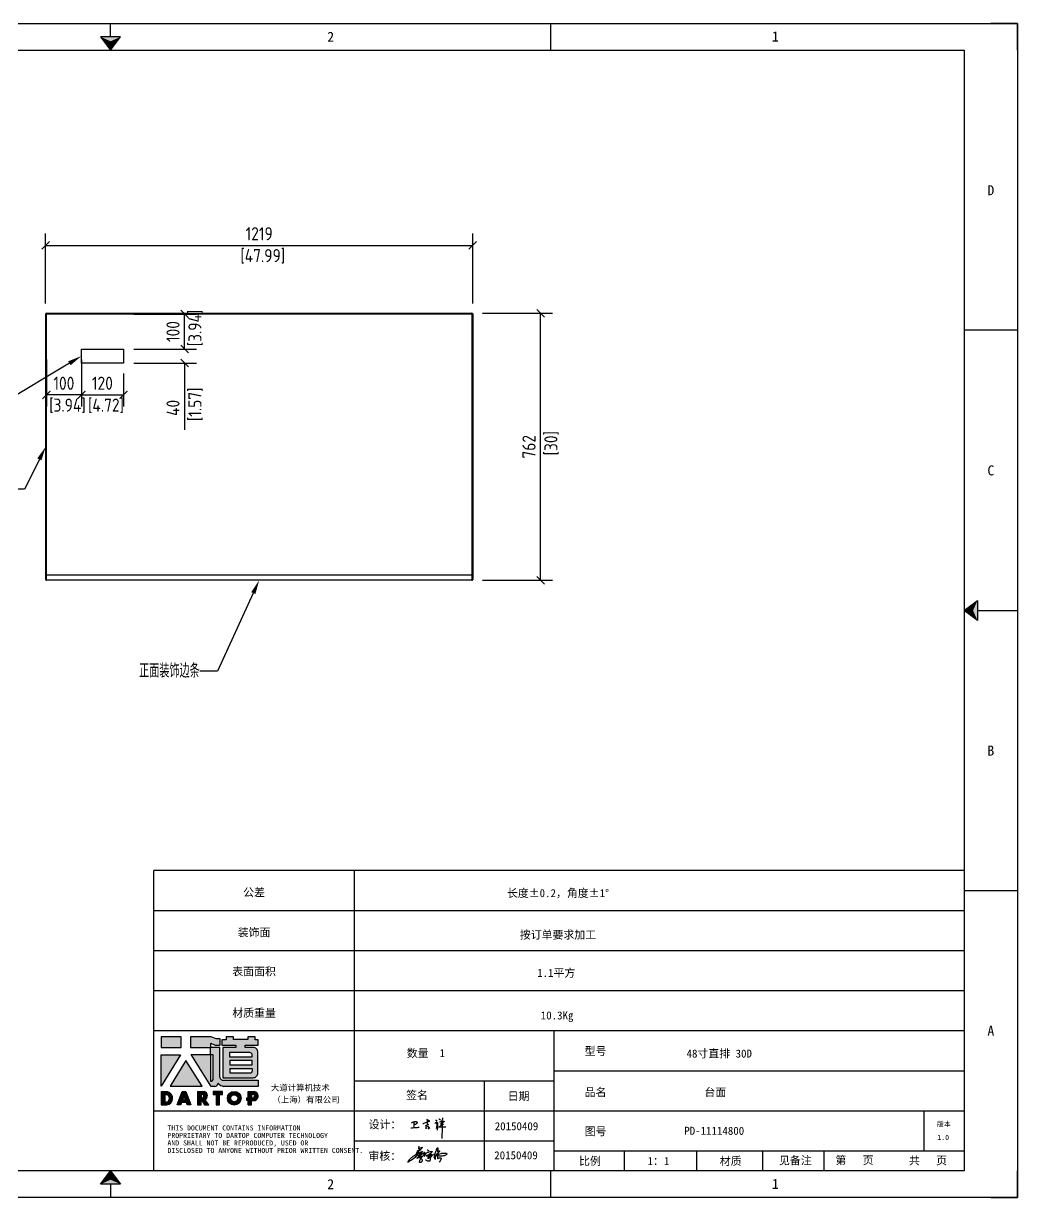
# Model space of a CAD drawing. Header units: millimetres. Extents: x -8883 to 24658, y -3888 to 19148.
# Drawn here: x 11180 to 14018, y 5433 to 8783 of the extents above; entities that cross this region are included whole.
import ezdxf
from ezdxf import colors
from ezdxf.entities.mleader import LeaderData, LeaderLine
from ezdxf.enums import TextEntityAlignment as Align
from ezdxf.math import Vec2, Vec3

# ---------------------------------------------------------------- set-up
doc = ezdxf.new("R2010")
doc.units = ezdxf.units.MM
doc.header["$MEASUREMENT"] = 0
doc.linetypes.add('DOT', pattern=[0.2, 0.1, -0.1])
for name, color, linetype in [('DIM', 254, 'Continuous'), ('print', 30, 'Continuous'), ('TITLEBLOCK', 7, 'Continuous'), ('WORKSURFACE', 7, 'Continuous')]:
    doc.layers.add(name, color=color, linetype=linetype)
doc.styles.add('Dartop', font='')
doc.styles.add('Dartop Text Style', font='gbenor.shx', dxfattribs={"bigfont": 'gbcbig.shx'})
doc.styles.add('hzHT', font='')
doc.styles.get('Dartop').set_extended_font_data('FangSong_GB2312')
doc.styles.get('hzHT').set_extended_font_data('SimHei')
doc.dimstyles.new('Dartop DIM Style', dxfattribs={"dimscale": 20, "dimtxt": 2.5, "dimasz": 1.5, "dimexe": 2.25, "dimexo": 2, "dimtad": 1, "dimdsep": 46, "dimtxsty": 'Dartop Text Style', "dimblk": 'ARCHTICK', "dimcen": 0.09, "dimadec": 1, "dimazin": 0, "dimtfac": 1, "dimtofl": 0, "dimtmove": 0, "dimatfit": 1, "dimfxl": 1, "dimtolj": 1, "dimtzin": 0, "dimarcsym": 0})

# ---------------------------------------------------------------- blocks, each defined once
blk = doc.blocks.new('*U228')
at = {"color": 254, "linetype": 'Continuous', "extrusion": (0, 0, -1)}
for points in [[(-17, 0.333), (-16.812, 0.25), (-17, 0.5)], [(-17, 0.333), (-17, 0.5), (-17.188, 0.25)], [(-17, 0.333), (-17.188, 0.25), (-16.812, 0.25)]]:
    blk.add_solid(points, dxfattribs=at)
blk = doc.blocks.new('*U227')
at = {"color": 254, "linetype": 'Continuous', "extrusion": (0, 0, -1)}
for points in [[(-33.167, 11), (-33, 11), (-33.25, 11.188)], [(-33.167, 11), (-33.25, 11.188), (-33.25, 10.812)], [(-33.167, 11), (-33.25, 10.812), (-33, 11)]]:
    blk.add_solid(points, dxfattribs=at)
blk = doc.blocks.new('*U229')
at = {"color": 254, "linetype": 'Continuous'}
for points in [[(17, 21.667), (17.188, 21.75), (16.812, 21.75)], [(17, 21.667), (16.812, 21.75), (17, 21.5)], [(17, 21.667), (17, 21.5), (17.188, 21.75)]]:
    blk.add_solid(points, dxfattribs=at)
blk = doc.blocks.new('dadao')
for p, q in [((48, 19.2), (44.9, 10.4)), ((44.9, 10.4), (51.2, 10.4)), ((51.2, 10.4), (48, 19.2))]:
    blk.add_line(p, q)
for points in [[(41.8, 121.6), (41.8, 143.7), (-0.4, 143.7), (-0.4, 121.6), (41.8, 121.6)], [(104.8, 122), (104.8, 130.3), (114.1, 126.3), (124.2, 126.3), (124.2, 139.6), (115.9, 139.6), (105.1, 143.9), (61.5, 143.9)], [(61.7, 144), (61.7, 121.3), (103.9, 121.3)], [(113.4, 38.7), (105.1, 38.7), (63, 106.5), (103.9, 106.5), (103.9, 120.9), (103.9, 121.3)], [(109.7, 53.6), (109.7, 106.2), (104.3, 106.2), (104.3, 50.4), (106.6, 50.4)], [(144.6, 94.4), (144.6, 84.8), (192, 84.8), (192, 94.1), (144.9, 94.1)], [(0, 28), (0, 0), (11.8, 0)], [(0.1, 28), (14, 28)], [(76.8, 28.2), (76.8, 0), (84.1, 0), (84.1, 11.1), (91.6, -0.1), (100.3, -0.1), (91.7, 11.1)], [(76.8, 28.2), (90.6, 28.2)], [(120.2, 45), (119.5, 45), (119.5, 44.6)], [(183.7, 0), (183.7, 9.6), (180.6, 9.6), (180.6, 14.9), (183.8, 14.9), (183.8, 28.1), (196.1, 28.1), (196.5, 28.1)], [(7.1, 21.8), (7.1, 6.1), (12, 6.1)], [(7.1, 21.8), (11.4, 21.8)], [(84, 22.7), (84, 15.3), (87.2, 15.3)], [(84, 22.7), (87.3, 22.7)], [(183.7, 0), (190.9, 0), (190.9, 9.6), (198.8, 9.6)], [(194.9, 22.3), (190.8, 22.3), (190.8, 15), (194.4, 15)]]:
    blk.add_lwpolyline(points)
blk.add_lwpolyline([(137.1, 144.2), (137.1, 137.9), (128.3, 137.9), (128.3, 126.5), (157.3, 126.5), (157.3, 121.5), (130.3, 121.5), (130.3, 57.5), (194.4, 57.5, 0.414214), (204.4, 67.5), (204.4, 111.3, 0.414214), (194.4, 121.3), (177.5, 121.3), (177.5, 126.3), (204.7, 126.3), (204.7, 137.7), (198.2, 137.7), (198.2, 143.9), (183.3, 143.9), (183.3, 138), (153, 138), (153, 144.2), (137.1, 144.2)], format="xyb", close=True)
for points in [[(-0.3, 106.2), (40.4, 106.2), (-0.3, 39.7), (-0.3, 106.2)], [(51.7, 94.1), (18.4, 39.3), (86.2, 39.3)], [(43.8, 28.2), (51.8, 28.2), (62.6, -0.1), (55, -0.1), (53.2, 5), (42.9, 5), (41.1, 0), (33.6, 0)], [(110, 28.1), (110, 21.9), (116, 21.9), (116, -0.1), (123.2, -0.1), (123.2, 22), (129.2, 22), (129.2, 28.1), (110, 28.1)]]:
    blk.add_lwpolyline(points, close=True)
for points in [[(104.8, 122), (123.4, 122), (123.4, 60, 0.414214), (131.4, 52), (204.8, 52), (204.8, 39.1), (131.7, 39.1)], [(144.3, 110.8), (144.3, 101.8), (192.3, 101.8), (192.3, 105.5, 0.414214), (187.3, 110.5), (144.3, 110.5)], [(144.6, 77), (144.6, 67.5), (187.6, 67.5, 0.414214), (192.6, 72.5), (192.6, 76.4), (144.6, 76.4)]]:
    blk.add_lwpolyline(points, format="xyb")
for radius in [14.5, 7.44]:
    blk.add_circle((154.2, 14.2), radius)
for centre, radius, start, end in [((99.2, 60.7), 12.6, 305.6399, 325.969), ((9.6, 14.2), 14.4, 278.6604, 72.3203), ((88.6, 19.4), 8.95, 290.6073, 77.2124), ((111.6, 46.7), 8.19, 282.9811, 347.6627), ((136, 61.7), 22.9, 226.7358, 259.3209), ((195.7, 18.6), 9.51, 288.8959, 85.2442), ((8.5, 13.9), 8.49, 294.2143, 69.7177), ((86.4, 19), 3.8, 282.527, 76.7196), ((193.7, 18.7), 3.8, 280.9891, 72.5513)]:
    blk.add_arc(centre, radius, start, end)
blk = doc.blocks.new('_ArchTick')
at = {"color": 0, "linetype": 'ByBlock', "const_width": 0.15}
blk.add_lwpolyline([(-0.5, -0.5), (0.5, 0.5)], dxfattribs=at)
blk = doc.blocks.new('*D236')
at = {"layer": 'Defpoints', "color": 0, "transparency": 16777216}
for p in [(12462.7, 8150.2), (11243.7, 7954.3), (12462.7, 7954.3)]:
    blk.add_point(p, dxfattribs=at)
at = {"layer": 'DIM', "color": 0, "lineweight": -2, "transparency": 16777216}
for p, q in [((11243.7, 7984.3), (11243.7, 8184)), ((12462.7, 7984.3), (12462.7, 8184)), ((11243.7, 8150.2), (12462.7, 8150.2))]:
    blk.add_line(p, q, dxfattribs=at)
at = {"layer": 'DIM', "color": 0, "lineweight": -2, "transparency": 16777216, "xscale": 22.5, "yscale": 22.5, "zscale": 22.5, "rotation": 180}
blk.add_blockref('_ArchTick', (11243.7, 8150.2), dxfattribs=at)
at = {"layer": 'DIM', "color": 0, "lineweight": -2, "transparency": 16777216, "xscale": 22.5, "yscale": 22.5, "zscale": 22.5}
blk.add_blockref('_ArchTick', (12462.7, 8150.2), dxfattribs=at)
at = {"layer": 'DIM', "color": 0, "transparency": 16777216, "insert": (11853.2, 8150.2), "char_height": 37.5, "attachment_point": 5, "style": 'Dartop Text Style'}
blk.add_mtext('\\A1;1219\\P [47.99]', dxfattribs=at)
blk = doc.blocks.new('*D237')
at = {"layer": 'Defpoints', "color": 0, "transparency": 16777216}
for p in [(12460.7, 7956.3), (12656.6, 7956.3), (12460.7, 7194.3)]:
    blk.add_point(p, dxfattribs=at)
at = {"layer": 'DIM', "color": 0, "lineweight": -2, "transparency": 16777216}
for p, q in [((12490.7, 7956.3), (12690.3, 7956.3)), ((12656.6, 7194.3), (12656.6, 7956.3)), ((12490.7, 7194.3), (12690.3, 7194.3))]:
    blk.add_line(p, q, dxfattribs=at)
at = {"layer": 'DIM', "color": 0, "lineweight": -2, "transparency": 16777216, "xscale": 22.5, "yscale": 22.5, "zscale": 22.5}
for p, rotation in [((12656.6, 7956.3), 90), ((12656.6, 7194.3), 270)]:
    blk.add_blockref('_ArchTick', p, dxfattribs=dict(at, rotation=rotation))
at = {"layer": 'DIM', "color": 0, "transparency": 16777216, "insert": (12656.6, 7575.3), "char_height": 37.5, "attachment_point": 5, "rotation": 90, "style": 'Dartop Text Style'}
blk.add_mtext('\\A1;762\\P [30]', dxfattribs=at)
blk = doc.blocks.new('h')
for p, q in [((20773.3, -2331.8), (20775.3, -2338.7)), ((20789.1, -2340.9), (20773.5, -2331.9)), ((20775.3, -2338.7), (20775.6, -2351.2)), ((20845.7, -2343.5), (20848.4, -2353)), ((20768.1, -2360.9), (20773, -2359.1)), ((20769.5, -2366.9), (20769.8, -2370.6)), ((20769.8, -2370.6), (20770.9, -2378)), ((20770.9, -2378), (20771.5, -2370.6)), ((20772.4, -2369.3), (20774.9, -2367.8)), ((20773, -2359.1), (20784.1, -2355.2)), ((20775.6, -2351.2), (20775.5, -2357.3)), ((20782.2, -2369.2), (20780, -2377.1)), ((20780, -2377.1), (20788.3, -2371.3)), ((20780.1, -2366.4), (20780.8, -2366.4)), ((20781.9, -2367.4), (20782.2, -2369.2)), ((20848.9, -2370.3), (20847.9, -2424)), ((20848.4, -2353), (20848.9, -2370.3))]:
    blk.add_line(p, q)
for points in [[(20699.1, -2348.2, -0.029745), (20704.6, -2345.4, -0.046842), (20708.4, -2344.2, -0.00919), (20714.3, -2343, -0.018517), (20717.2, -2342.5, -0.037841), (20720.3, -2342.4, -0.039541), (20723.2, -2342.8, -0.149785), (20726, -2344.3, -0.204935), (20726.9, -2346.6, -0.074872), (20726.5, -2348.3, -0.061615), (20725.6, -2350.3, -0.034204), (20723.8, -2352.6, -0.045776), (20722.3, -2354.1, -0.054985), (20720.4, -2355.3, -0.036348), (20717.3, -2356.5, -0.067752), (20715.7, -2356.8, -0.043553), (20713.2, -2356.7)], [(20755, -2351.9, -0.024077), (20759.9, -2350.1, -0.013147), (20768.7, -2346.5, -0.00522), (20775.4, -2344.1, -0.018517), (20777.3, -2343.4, -0.008274), (20786.3, -2341, -0.039541), (20788.3, -2340.8, -0.079216), (20789.4, -2341, -0.204935)], [(20816.8, -2335, -0.053561), (20819.6, -2336.1, -0.075272), (20821.3, -2337.3, -0.005295), (20822.5, -2338.5, -0.009337), (20823.1, -2339.1, -0.026146), (20823.7, -2339.8, -0.016644), (20824.5, -2340.9)], [(20832.1, -2329.2, -0.053561), (20834.9, -2330.3, -0.075272), (20836.7, -2331.5, -0.005295), (20837.8, -2332.6, -0.009337), (20838.5, -2333.3, -0.026146), (20839, -2334, -0.016644), (20839.8, -2335.1)], [(20836, -2343.7, -0.02797), (20842.1, -2342.6, -0.048868), (20845.6, -2342.2, -0.00919), (20851.1, -2341.4, -0.018517), (20853.9, -2341.1, -0.037841), (20856.7, -2341.2, -0.039541), (20859.4, -2341.6, -0.018282), (20840.6, -2354.7, -0.000937)], [(20847.6, -2340.2, 0.021784), (20849.6, -2335.9, 0.028296), (20850.8, -2332.4, 0.008136), (20851.9, -2328.2, 0.028913), (20852.2, -2327, 0.08193), (20852.1, -2325.9, 0.075058), (20851.7, -2324.7, 0.275043)], [(20696.6, -2372.4, 0.002073), (20710.6, -2371.9, 0.016137), (20719.6, -2371.3, 0.008314), (20736.9, -2369.3)], [(20813.5, -2350.1, 0.007348), (20815.9, -2348.7, 0.008421), (20818, -2347.3, 0.009459), (20819.7, -2346.2, -0.016325), (20820.7, -2345.5, -0.173771), (20821.8, -2345.3, -0.085159), (20823.9, -2346, -0.125883), (20826, -2347.9, -0.160659), (20826.6, -2350.1, -0.010447), (20826.5, -2352.3, -0.008247), (20826.2, -2355.1, -0.002698), (20825.3, -2374, 0.001562), (20823.9, -2383.7, 0.016137)]]:
    blk.add_lwpolyline(points, format="xyb")
for points in [[(20711.3, -2343.5), (20711.3, -2343.5), (20711.5, -2355.8), (20710.7, -2368), (20710.6, -2371.9)], [(20821.5, -2350.6), (20822.4, -2359.2), (20822.2, -2364.9), (20821.7, -2369), (20821.3, -2376.3), (20823.6, -2368.5), (20827.2, -2366.3), (20829.5, -2366.3)], [(20840.6, -2354.7), (20850, -2354.7), (20855, -2354.3), (20845.9, -2361.1), (20840.5, -2364), (20833, -2367.5), (20863.2, -2367.4), (20865.9, -2367.3)]]:
    blk.add_lwpolyline(points)
for centre, radius, start, end in [((20773.7, -2371.2), 2.3, 121.9907, 163.6016), ((20787.5, -2406), 40.3, 100.6183, 108.2482), ((20780.8, -2367.6), 1.15, 9.4675, 90)]:
    blk.add_arc(centre, radius, start, end)
blk = doc.blocks.new('CAIYUQIANG')
for p, q in [((27649.9, -25061), (27651.9, -25059.4)), ((27651.9, -25059.4), (27654.7, -25057.2)), ((27654.7, -25057.2), (27656.5, -25055.9)), ((27656.5, -25055.9), (27658.3, -25054.6)), ((27659.8, -25060.4), (27656.6, -25063.3)), ((27658.3, -25054.6), (27659.6, -25053.7)), ((27659.6, -25053.7), (27662.2, -25052.1)), ((27660.6, -25059.8), (27659.8, -25060.4)), ((27663.6, -25056.9), (27660.6, -25059.8)), ((27662.2, -25052.1), (27664.9, -25050.5)), ((27662.9, -25048.8), (27669.7, -25045.8)), ((27663.2, -25048.6), (27662.9, -25048.8)), ((27663.6, -25048.1), (27663.2, -25048.6)), ((27665.3, -25046.6), (27663.6, -25048.1)), ((27666.3, -25053.5), (27663.6, -25056.9)), ((27664.9, -25050.5), (27668.5, -25048.7)), ((27667.5, -25060.4), (27664.9, -25062)), ((27667.4, -25044.9), (27665.3, -25046.6)), ((27675.7, -25037.4), (27665.9, -25043)), ((27665.9, -25043), (27677.3, -25038.1)), ((27668.2, -25051.4), (27666.3, -25053.5)), ((27670.6, -25042.2), (27667.4, -25044.9)), ((27670.3, -25058.4), (27667.5, -25060.4)), ((27667.7, -25061.6), (27670.5, -25060.2)), ((27670.9, -25048.6), (27668.2, -25051.4)), ((27668.5, -25048.7), (27673.6, -25046.3)), ((27668.6, -25056), (27674.9, -25053.6)), ((27672.1, -25054.2), (27668.6, -25056)), ((27670.4, -25028.6), (27669.5, -25034.5)), ((27669.5, -25034.5), (27670.5, -25036.5)), ((27669.7, -25045.8), (27671.3, -25045.2)), ((27672, -25057.1), (27670.3, -25058.4)), ((27670.5, -25036.5), (27674.7, -25033.4)), ((27670.5, -25060.2), (27673.3, -25059)), ((27677.3, -25038.1), (27670.6, -25042.2)), ((27671.5, -25047.3), (27670.9, -25048.6)), ((27671.2, -25051), (27679.4, -25049.8)), ((27674.1, -25050.1), (27671.2, -25051)), ((27671.3, -25045.2), (27672.1, -25045.7)), ((27672.1, -25046.2), (27671.5, -25047.3)), ((27672.5, -25060.1), (27671.9, -25060.4)), ((27671.9, -25060.4), (27674.3, -25061.5)), ((27673.8, -25055.8), (27672, -25057.1)), ((27672.1, -25045.7), (27672.1, -25046.2)), ((27675.9, -25052.3), (27672.1, -25054.2)), ((27673.8, -25059.6), (27672.5, -25060.1)), ((27673.3, -25059), (27675.5, -25058)), ((27673.6, -25046.3), (27677.4, -25044.5)), ((27676.2, -25054), (27673.8, -25055.8)), ((27675.2, -25059.1), (27673.8, -25059.6)), ((27676.5, -25048.8), (27674.1, -25050.1)), ((27674.7, -25033.4), (27678, -25031.9)), ((27674.9, -25053.6), (27676.8, -25053.2)), ((27677.8, -25058), (27675.2, -25059.1)), ((27675.5, -25058), (27677.9, -25056.9)), ((27679.9, -25033), (27675.7, -25037.4)), ((27678.6, -25051.7), (27675.9, -25052.3)), ((27677.2, -25053.4), (27676.2, -25054)), ((27679.1, -25047.4), (27676.5, -25048.8)), ((27676.8, -25053.2), (27677.2, -25053.4)), ((27677.4, -25044.5), (27680, -25043.8)), ((27677.5, -25061.9), (27679.6, -25059.6)), ((27679, -25057.7), (27677.8, -25058)), ((27677.9, -25056.9), (27680, -25056.9)), ((27678, -25031.9), (27679.7, -25031.6)), ((27683.3, -25050.5), (27678.6, -25051.7)), ((27680, -25057.5), (27679, -25057.7)), ((27680.6, -25045.9), (27679.1, -25047.4)), ((27679.4, -25049.8), (27681.5, -25049.6)), ((27679.6, -25059.6), (27680.6, -25058.4)), ((27679.7, -25031.6), (27680.1, -25032.2)), ((27680.1, -25032.2), (27679.9, -25033)), ((27680, -25043.8), (27681.2, -25043.8)), ((27680, -25056.9), (27680.5, -25057.1)), ((27680.5, -25057.1), (27680, -25057.5)), ((27681.2, -25044.7), (27680.6, -25045.9)), ((27680.6, -25058.4), (27681.3, -25057.6)), ((27681.2, -25043.8), (27681.2, -25044.7)), ((27681.3, -25057.6), (27682.9, -25055.7)), ((27681.5, -25049.6), (27682.7, -25049.7)), ((27682.7, -25049.7), (27683.3, -25050.5)), ((27682.9, -25055.7), (27683.9, -25054.7)), ((27683.9, -25054.7), (27684.6, -25054)), ((27684.6, -25054), (27685.6, -25053.1)), ((27685.6, -25053.1), (27686, -25048.7)), ((27686, -25048.7), (27686.1, -25046.8)), ((27686.1, -25046.8), (27686.2, -25045.4)), ((27686.2, -25045.4), (27686.3, -25045)), ((27686.3, -25045), (27686.6, -25045)), ((27686.6, -25045), (27686.7, -25045.1)), ((27686.7, -25045.1), (27686.9, -25049.2)), ((27686.9, -25049.2), (27686.9, -25051.7)), ((27686.9, -25051.7), (27686.9, -25054.8)), ((27686.9, -25054.8), (27686.9, -25055.8)), ((27686.9, -25055.8), (27687, -25056.5)), ((27687, -25056.5), (27687.2, -25056.9)), ((27687.2, -25056.9), (27687.5, -25056.9)), ((27687.5, -25056.9), (27687.8, -25056.5)), ((27687.8, -25056.5), (27688, -25055.9)), ((27688, -25055.9), (27688.6, -25054.6)), ((27688.6, -25054.6), (27689.1, -25053.3)), ((27689.1, -25053.3), (27689.5, -25052.1)), ((27689.5, -25052.1), (27690.2, -25050.1)), ((27690.2, -25050.1), (27690.5, -25049.4)), ((27690.5, -25049.4), (27691.2, -25048.7)), ((27691.2, -25048.7), (27693.8, -25046.9)), ((27692.5, -25055.7), (27691.9, -25055.8)), ((27691.9, -25055.8), (27691.9, -25056.2)), ((27691.9, -25056.2), (27693.4, -25056.2)), ((27693.9, -25055.2), (27692.5, -25055.7)), ((27693.4, -25056.2), (27695.2, -25055.9)), ((27693.8, -25046.9), (27694.7, -25046.4)), ((27697.3, -25053.7), (27693.9, -25055.2)), ((27694.7, -25046.4), (27695.8, -25045.9)), ((27695.2, -25055.9), (27696.4, -25055.5)), ((27695.8, -25045.9), (27698.2, -25045)), ((27696.4, -25055.5), (27698.6, -25054.5)), ((27698, -25059.9), (27696.5, -25061.2)), ((27700.1, -25052.2), (27697.3, -25053.7)), ((27700.7, -25057.4), (27698, -25059.9)), ((27698.2, -25045), (27699.9, -25044.7)), ((27698.6, -25054.5), (27700.1, -25053.8)), ((27699.9, -25044.7), (27702.8, -25044)), ((27703.1, -25050.1), (27700.1, -25052.2)), ((27700.1, -25053.8), (27701.4, -25053.2)), ((27703.2, -25055.4), (27700.7, -25057.4)), ((27701.4, -25053.2), (27703, -25052.5)), ((27701.9, -25060.7), (27705, -25058.6)), ((27702.8, -25044), (27704.8, -25043.7)), ((27703, -25052.5), (27704.6, -25051.8)), ((27703.4, -25059.2), (27703, -25063.9)), ((27705.3, -25048.2), (27703.1, -25050.1)), ((27705.1, -25053.8), (27703.2, -25055.4)), ((27703.5, -25058.1), (27703.4, -25059.2)), ((27703.9, -25057), (27703.5, -25058.1)), ((27704.3, -25056.3), (27703.9, -25057)), ((27704.9, -25055.3), (27704.3, -25056.3)), ((27704.6, -25051.8), (27705.9, -25051.1)), ((27704.8, -25043.7), (27707, -25043.4)), ((27705.1, -25055), (27704.9, -25055.3)), ((27705, -25058.6), (27706.4, -25057.7)), ((27706, -25052.8), (27705.1, -25053.8)), ((27706.3, -25055), (27705.1, -25055)), ((27708, -25045.9), (27705.3, -25048.2)), ((27705.9, -25051.1), (27706.4, -25051.1)), ((27706.6, -25051.6), (27706, -25052.8)), ((27706.8, -25055.3), (27706.3, -25055)), ((27706.4, -25051.1), (27706.6, -25051.6)), ((27706.4, -25057.7), (27707.4, -25057)), ((27707.5, -25055.8), (27706.8, -25055.3)), ((27707, -25043.4), (27708, -25043.4)), ((27707.4, -25057), (27707.8, -25056.8)), ((27707.8, -25056.8), (27707.5, -25055.8)), ((27708, -25043.4), (27709, -25043.5)), ((27710.1, -25044), (27708, -25045.9)), ((27709, -25043.5), (27709.7, -25043.8)), ((27709.7, -25043.8), (27710.1, -25044)), ((27710, -25054.2), (27711.2, -25052.7)), ((27711.2, -25052.7), (27712.6, -25051.4)), ((27712.6, -25051.4), (27713.4, -25050.9)), ((27713.4, -25050.9), (27714.2, -25050.8)), ((27713.7, -25060.6), (27714.5, -25059.1)), ((27714, -25059.3), (27713.7, -25060.1)), ((27713.7, -25060.1), (27713.7, -25060.6)), ((27714.3, -25058.6), (27714, -25059.3)), ((27714.2, -25050.8), (27715, -25050.8)), ((27715, -25056.9), (27714.3, -25058.6)), ((27714.5, -25059.1), (27715.1, -25058.3)), ((27715, -25050.8), (27715.4, -25050.8)), ((27715.5, -25055.4), (27715, -25056.9)), ((27715.1, -25058.3), (27715.6, -25057.9)), ((27715.4, -25050.8), (27715.6, -25051)), ((27715.9, -25053.9), (27715.5, -25055.4)), ((27715.6, -25051), (27715.8, -25051.2)), ((27715.6, -25057.9), (27716.2, -25057.8)), ((27715.8, -25051.2), (27715.9, -25051.2)), ((27715.9, -25051.2), (27716, -25051.4)), ((27716, -25053.3), (27715.9, -25053.9)), ((27716, -25051.4), (27716, -25051.4)), ((27716, -25051.4), (27716, -25051.5)), ((27716, -25051.5), (27716.1, -25051.6)), ((27716.1, -25052.4), (27716, -25053.3)), ((27716.1, -25051.6), (27716.1, -25051.8)), ((27716.1, -25051.8), (27716.1, -25052.4)), ((27716.2, -25057.8), (27716.9, -25057.9)), ((27716.8, -25062.6), (27717, -25060.1)), ((27716.9, -25057.9), (27717.2, -25058.1)), ((27717, -25060.1), (27717.1, -25058.6)), ((27717.1, -25058.6), (27717.2, -25057.5)), ((27717.2, -25057.5), (27717.7, -25052.4)), ((27717.2, -25058.1), (27717.6, -25058.7)), ((27717.6, -25058.7), (27717.6, -25060.8)), ((27717.7, -25050), (27718.5, -25046)), ((27717.7, -25052.4), (27717.7, -25050)), ((27718.5, -25046), (27720.2, -25040.9)), ((27719, -25056.7), (27720.6, -25055.2)), ((27719, -25056.7), (27720.6, -25055.4)), ((27720.6, -25055.4), (27719, -25056.7)), ((27719.4, -25056.1), (27719, -25056.7)), ((27720.3, -25054.8), (27719.4, -25056.1)), ((27720.2, -25040.9), (27720.7, -25039.5)), ((27721, -25053.7), (27720.3, -25054.8)), ((27720.6, -25055.2), (27721.9, -25054.1)), ((27720.7, -25039.5), (27721.2, -25038)), ((27722.6, -25051.2), (27721, -25053.7)), ((27721.2, -25038), (27721.6, -25036.6)), ((27721.6, -25036.6), (27722.4, -25034.9)), ((27721.8, -25052.4), (27722.1, -25051.2)), ((27721.9, -25054.1), (27721.8, -25052.4)), ((27721.9, -25054.1), (27723.5, -25052.8)), ((27722.2, -25054.5), (27721.9, -25054.1)), ((27722.1, -25051.2), (27722.6, -25049.3)), ((27723.2, -25055.7), (27722.2, -25054.5)), ((27722.4, -25034.9), (27723.3, -25033.3)), ((27722.6, -25049.3), (27723.4, -25048.2)), ((27723.9, -25049.1), (27722.6, -25051.2)), ((27725.1, -25056.1), (27723.2, -25055.7)), ((27723.3, -25033.3), (27723.8, -25032.7)), ((27723.4, -25048.2), (27724, -25048.2)), ((27723.5, -25052.8), (27725.7, -25051.8)), ((27723.8, -25032.7), (27724.4, -25032.7)), ((27724.9, -25047.9), (27723.9, -25049.1)), ((27724.2, -25041.9), (27724, -25042.9)), ((27724, -25042.9), (27724, -25043.8)), ((27724, -25043.8), (27724.5, -25044.5)), ((27724, -25048.2), (27725, -25049.3)), ((27724.3, -25057.3), (27724.1, -25059.8)), ((27724.1, -25059.8), (27724.2, -25062.5)), ((27724.7, -25038.7), (27724.2, -25041.9)), ((27724.8, -25054.3), (27724.3, -25057.3)), ((27724.3, -25057.3), (27724.3, -25057.3)), ((27724.4, -25032.7), (27724.8, -25033.4)), ((27724.5, -25044.5), (27724.9, -25044.1)), ((27726, -25051.7), (27724.6, -25052.3)), ((27724.6, -25052.3), (27724.8, -25054.3)), ((27724.9, -25037.3), (27724.7, -25038.7)), ((27724.8, -25033.4), (27725.1, -25034.5)), ((27725.1, -25035.4), (27724.9, -25037.3)), ((27724.9, -25044.1), (27726.2, -25043.2)), ((27726.1, -25047), (27724.9, -25047.9)), ((27725, -25049.3), (27726, -25051.7)), ((27725.1, -25034.5), (27725.1, -25035.4)), ((27728.6, -25056.9), (27725.1, -25056.1)), ((27725.7, -25051.8), (27728.1, -25050.8)), ((27727.7, -25045.8), (27726.1, -25047)), ((27726.2, -25043.2), (27727.3, -25042.5)), ((27727.3, -25042.5), (27728.7, -25041.6)), ((27728.8, -25044.9), (27727.7, -25045.8)), ((27728.1, -25050.8), (27730.4, -25049.9)), ((27731.5, -25056.9), (27728.6, -25056.9)), ((27728.7, -25041.6), (27729.4, -25041.6)), ((27729.8, -25043.2), (27728.8, -25044.9)), ((27729.4, -25041.6), (27729.8, -25042.2)), ((27729.8, -25042.2), (27729.8, -25043.2)), ((27730.4, -25049.9), (27734.3, -25049)), ((27734.6, -25056.9), (27731.5, -25056.9)), ((27734.3, -25049), (27736.4, -25048.5)), ((27736.4, -25056.9), (27734.6, -25056.9)), ((27736.4, -25048.5), (27738, -25048.5)), ((27737.5, -25056.9), (27736.4, -25056.9)), ((27739.9, -25056.2), (27737.5, -25056.9)), ((27738, -25048.5), (27741.4, -25048.2)), ((27742.8, -25055.5), (27739.9, -25056.2)), ((27741.4, -25048.2), (27743.3, -25048.1)), ((27745.3, -25054.8), (27742.8, -25055.5)), ((27743.3, -25048.1), (27745.9, -25048.1)), ((27747, -25053.9), (27745.3, -25054.8)), ((27745.9, -25048.1), (27747.9, -25048.3)), ((27749, -25052.8), (27747, -25053.9)), ((27747.9, -25048.3), (27749.6, -25048.7)), ((27749.8, -25051.7), (27749, -25052.8)), ((27749.6, -25048.7), (27750.5, -25049.8)), ((27750.6, -25050.8), (27749.8, -25051.7)), ((27750.5, -25049.8), (27750.6, -25050.8)), ((27639.2, -25074.1), (27639.8, -25072.4)), ((27640.1, -25074.1), (27639.2, -25074.1)), ((27639.8, -25072.4), (27641, -25070.5)), ((27641.8, -25073.4), (27640.1, -25074.1)), ((27641, -25070.5), (27642.4, -25068.7)), ((27643.4, -25072.1), (27641.8, -25073.4)), ((27642.4, -25068.7), (27644.1, -25066.6)), ((27645.7, -25070.6), (27643.4, -25072.1)), ((27644.1, -25066.6), (27646.1, -25064.4)), ((27649.4, -25068), (27645.7, -25070.6)), ((27646.1, -25064.4), (27648.2, -25062.5)), ((27648.2, -25062.5), (27649.9, -25061)), ((27653.3, -25065.6), (27649.4, -25068)), ((27656.6, -25063.3), (27653.3, -25065.6)), ((27664.9, -25062.9), (27667.7, -25061.6)), ((27664.9, -25062), (27664.9, -25062.9)), ((27672.7, -25072.4), (27673.6, -25068.9)), ((27672.7, -25073.7), (27672.7, -25072.4)), ((27672.9, -25074.4), (27672.7, -25073.7)), ((27673.5, -25075.1), (27672.9, -25074.4)), ((27674.1, -25075.4), (27673.5, -25075.1)), ((27673.6, -25068.9), (27674.3, -25066.8)), ((27675, -25075.4), (27674.1, -25075.4)), ((27674.3, -25061.5), (27677.2, -25063.7)), ((27674.3, -25066.8), (27675.3, -25065)), ((27676.4, -25074.9), (27675, -25075.4)), ((27675.3, -25065), (27676.4, -25063.4)), ((27676.4, -25063.4), (27677.5, -25061.9)), ((27677.2, -25074.4), (27676.4, -25074.9)), ((27677.2, -25063.7), (27678.8, -25065.4)), ((27678.3, -25073.5), (27677.2, -25074.4)), ((27679.1, -25072.5), (27678.3, -25073.5)), ((27678.8, -25065.4), (27679.4, -25066.6)), ((27679.8, -25071), (27679.1, -25072.5)), ((27679.4, -25066.6), (27679.9, -25067.9)), ((27680, -25070), (27679.8, -25071)), ((27679.9, -25067.9), (27680, -25069)), ((27680, -25069), (27680, -25070)), ((27691, -25067.9), (27690.7, -25067.5)), ((27691.8, -25068.5), (27691, -25067.9)), ((27692.9, -25069.4), (27691.8, -25068.5)), ((27694, -25070.3), (27692.9, -25069.4)), ((27695.5, -25070.9), (27694, -25070.3)), ((27695.5, -25062.1), (27695, -25062.5)), ((27695, -25062.5), (27695, -25062.8)), ((27695, -25062.8), (27695.4, -25063)), ((27695.4, -25063), (27696.6, -25063)), ((27696.5, -25061.2), (27695.5, -25062.1)), ((27697.1, -25071.4), (27695.5, -25070.9)), ((27696.6, -25063), (27698.7, -25062.4)), ((27699, -25071.4), (27697.1, -25071.4)), ((27698.7, -25062.4), (27701.9, -25060.7)), ((27700.5, -25071.4), (27699, -25071.4)), ((27701.7, -25070.7), (27700.5, -25071.4)), ((27702.4, -25068.8), (27701.7, -25070.7)), ((27702.9, -25065), (27702.4, -25068.8)), ((27703, -25063.9), (27702.9, -25065)), ((27716.6, -25063.7), (27716.8, -25062.6)), ((27716.6, -25064.9), (27716.6, -25063.7)), ((27717, -25065.4), (27716.6, -25064.9)), ((27718.3, -25066.4), (27717, -25065.4)), ((27717.6, -25060.8), (27717.6, -25062.5)), ((27717.6, -25062.5), (27717.7, -25064.3)), ((27717.7, -25064.3), (27717.7, -25065.5)), ((27717.7, -25065.5), (27718.3, -25066.4)), ((27724.2, -25062.5), (27724.5, -25063.9)), ((27724.5, -25063.9), (27726.1, -25063.8)), ((27726.1, -25063.8), (27727.2, -25062.4)), ((27727.2, -25062.4), (27728.7, -25061.7)), ((27728.7, -25061.7), (27730.6, -25061.7)), ((27729.9, -25073.7), (27728.8, -25073.7)), ((27730.7, -25072), (27729.9, -25073.7)), ((27730.6, -25061.7), (27732.5, -25061.7)), ((27732.4, -25068.5), (27730.7, -25072)), ((27733.1, -25067), (27732.4, -25068.5)), ((27732.5, -25061.7), (27734, -25062.9)), ((27734, -25064.2), (27733.1, -25067)), ((27734, -25062.9), (27734, -25064.2))]:
    blk.add_line(p, q)
blk.add_lwpolyline([(27694.2, -25038.4, -0.053561), (27695.8, -25039, -0.075272), (27696.8, -25039.7, -0.005295), (27697.5, -25040.4, -0.009337), (27697.9, -25040.8, -0.026146), (27698.2, -25041.2, -0.016644), (27698.7, -25041.9)], format="xyb")
blk = doc.blocks.new('*D238')
at = {"layer": 'Defpoints', "color": 0, "transparency": 16777216}
for p in [(11245.7, 7854.3), (11345.7, 7854.3), (11245.7, 7723.6)]:
    blk.add_point(p, dxfattribs=at)
at = {"layer": 'DIM', "color": 0, "lineweight": -2, "transparency": 16777216}
for p, q in [((11245.7, 7824.3), (11245.7, 7689.9)), ((11345.7, 7824.3), (11345.7, 7689.9)), ((11345.7, 7723.6), (11245.7, 7723.6))]:
    blk.add_line(p, q, dxfattribs=at)
at = {"layer": 'DIM', "color": 0, "lineweight": -2, "transparency": 16777216, "xscale": 22.5, "yscale": 22.5, "zscale": 22.5, "rotation": 180}
blk.add_blockref('_ArchTick', (11245.7, 7723.6), dxfattribs=at)
at = {"layer": 'DIM', "color": 0, "lineweight": -2, "transparency": 16777216, "xscale": 22.5, "yscale": 22.5, "zscale": 22.5}
blk.add_blockref('_ArchTick', (11345.7, 7723.6), dxfattribs=at)
at = {"layer": 'DIM', "color": 0, "transparency": 16777216, "insert": (11295.7, 7723.6), "char_height": 37.5, "attachment_point": 5, "style": 'Dartop Text Style'}
blk.add_mtext('\\A1;100\\P [3.94]', dxfattribs=at)
blk = doc.blocks.new('*D239')
at = {"layer": 'Defpoints', "color": 0, "transparency": 16777216}
for p in [(11345.7, 7814.3), (11465.7, 7814.3), (11465.7, 7723.6)]:
    blk.add_point(p, dxfattribs=at)
at = {"layer": 'DIM', "color": 0, "lineweight": -2, "transparency": 16777216}
for p, q in [((11345.7, 7784.3), (11345.7, 7689.9)), ((11465.7, 7784.3), (11465.7, 7689.9)), ((11345.7, 7723.6), (11465.7, 7723.6))]:
    blk.add_line(p, q, dxfattribs=at)
at = {"layer": 'DIM', "color": 0, "lineweight": -2, "transparency": 16777216, "xscale": 22.5, "yscale": 22.5, "zscale": 22.5, "rotation": 180}
blk.add_blockref('_ArchTick', (11345.7, 7723.6), dxfattribs=at)
at = {"layer": 'DIM', "color": 0, "lineweight": -2, "transparency": 16777216, "xscale": 22.5, "yscale": 22.5, "zscale": 22.5}
blk.add_blockref('_ArchTick', (11465.7, 7723.6), dxfattribs=at)
at = {"layer": 'DIM', "color": 0, "transparency": 16777216, "insert": (11405.7, 7723.6), "char_height": 37.5, "attachment_point": 5, "style": 'Dartop Text Style'}
blk.add_mtext('\\A1;120\\P [4.72]', dxfattribs=at)
blk = doc.blocks.new('*D240')
at = {"layer": 'Defpoints', "color": 0, "transparency": 16777216}
for p in [(11465.7, 7954.3), (11640.4, 7954.3), (11465.7, 7854.3)]:
    blk.add_point(p, dxfattribs=at)
at = {"layer": 'DIM', "color": 0, "lineweight": -2, "transparency": 16777216}
for p, q in [((11495.7, 7954.3), (11674.1, 7954.3)), ((11640.4, 7854.3), (11640.4, 7954.3)), ((11495.7, 7854.3), (11674.1, 7854.3))]:
    blk.add_line(p, q, dxfattribs=at)
at = {"layer": 'DIM', "color": 0, "lineweight": -2, "transparency": 16777216, "xscale": 22.5, "yscale": 22.5, "zscale": 22.5}
for p, rotation in [((11640.4, 7954.3), 90), ((11640.4, 7854.3), 270)]:
    blk.add_blockref('_ArchTick', p, dxfattribs=dict(at, rotation=rotation))
at = {"layer": 'DIM', "color": 0, "transparency": 16777216, "insert": (11640.4, 7904.3), "char_height": 37.5, "attachment_point": 5, "rotation": 90, "style": 'Dartop Text Style'}
blk.add_mtext('\\A1;100\\P [3.94]', dxfattribs=at)
blk = doc.blocks.new('*D241')
at = {"layer": 'Defpoints', "color": 0, "transparency": 16777216}
for p in [(11465.7, 7854.3), (11465.7, 7814.3), (11640.4, 7814.3)]:
    blk.add_point(p, dxfattribs=at)
at = {"layer": 'DIM', "color": 0, "lineweight": -2, "transparency": 16777216}
for p, q in [((11640.4, 7854.3), (11640.4, 7876.8)), ((11495.7, 7854.3), (11674.1, 7854.3)), ((11495.7, 7814.3), (11674.1, 7814.3)), ((11640.4, 7814.3), (11640.4, 7623.9))]:
    blk.add_line(p, q, dxfattribs=at)
at = {"layer": 'DIM', "color": 0, "lineweight": -2, "transparency": 16777216, "xscale": 22.5, "yscale": 22.5, "zscale": 22.5}
for p, rotation in [((11640.4, 7854.3), 270), ((11640.4, 7814.3), 90)]:
    blk.add_blockref('_ArchTick', p, dxfattribs=dict(at, rotation=rotation))
at = {"layer": 'DIM', "color": 0, "transparency": 16777216, "insert": (11640.4, 7686.4), "char_height": 37.5, "attachment_point": 5, "rotation": 90, "style": 'Dartop Text Style'}
blk.add_mtext('\\A1;40\\P [1.57]', dxfattribs=at)

msp = doc.modelspace()

# ---------------------------------------------------------------- hatches: boundary and pattern name
at = {"layer": 'TITLEBLOCK'}
for points in [[(11630.24, 5891.229), (11573.285, 5891.229), (11573.285, 5861.472), (11630.24, 5861.472)], [(11628.406, 5840.652), (11573.438, 5840.652), (11573.438, 5750.903)], [(11643.644, 5824.365), (11598.709, 5750.305), (11690.207, 5750.305)], [(11748.305, 5735.152), (11722.302, 5735.152), (11722.302, 5726.902), (11730.415, 5726.902), (11730.415, 5697.174), (11740.129, 5697.174), (11740.129, 5726.922), (11748.305, 5726.922)]]:
    msp.add_hatch(color=0, dxfattribs=at).paths.add_polyline_path(points)
h = msp.add_hatch(color=0, dxfattribs=at)
h.paths.add_polyline_path([(11715.354, 5873.144), (11727.924, 5867.714), (11741.514, 5867.714), (11741.514, 5885.7), (11730.302, 5885.7), (11715.694, 5891.47), (11657.152, 5891.47), (11657.152, 5861.05), (11714.112, 5861.05), (11714.112, 5860.435), (11714.112, 5840.992), (11658.877, 5840.992), (11715.69, 5749.562), (11726.94, 5749.562, 0.27937482), (11735.153, 5757.548), (11735.153, 5757.969), (11736.145, 5757.969, 0.14314537), (11751.633, 5750.087), (11850.355, 5750.087), (11850.355, 5767.427), (11751.212, 5767.427, -0.41421356), (11740.414, 5778.226), (11740.414, 5862.011), (11715.354, 5862.011)])
h.paths.add_polyline_path([(11714.686, 5840.604), (11721.924, 5840.603), (11721.924, 5769.64, -0.08893574), (11717.73, 5765.326), (11714.661, 5765.326)], flags=16)
h = msp.add_hatch(color=0, dxfattribs=at)
h.paths.add_polyline_path([(11850.185, 5883.182), (11841.401, 5883.182), (11841.401, 5891.538), (11821.324, 5891.538), (11821.324, 5883.6), (11780.335, 5883.6), (11780.335, 5891.956), (11758.867, 5891.956), (11758.867, 5883.445), (11747.005, 5883.445), (11747.005, 5868.041), (11786.15, 5868.041), (11786.15, 5861.228), (11749.674, 5861.228), (11749.674, 5774.969), (11836.268, 5774.969, 0.41421356), (11849.766, 5788.468), (11849.766, 5847.54, 0.41421356), (11836.268, 5861.038), (11813.377, 5861.038), (11813.377, 5867.723), (11850.185, 5867.723)])
h.paths.add_polyline_path([(11826.705, 5846.415, -0.41421356), (11833.454, 5839.666), (11833.454, 5834.716), (11768.623, 5834.716), (11768.623, 5846.415)], flags=16)
h.paths.add_polyline_path([(11833.035, 5824.27), (11833.035, 5811.736), (11769.042, 5811.736), (11769.042, 5824.27)], flags=16)
h.paths.add_polyline_path([(11833.871, 5800.456), (11833.871, 5795.088, -0.41421356), (11827.122, 5788.339), (11769.042, 5788.339), (11769.042, 5800.456)], flags=16)
h = msp.add_hatch(color=0, dxfattribs=at)
h.paths.add_polyline_path([(11592.7, 5735.016), (11573.842, 5735.016), (11573.842, 5697.287), (11589.724, 5697.287, 0.79301591)])
h.paths.add_polyline_path([(11590.004, 5705.549), (11583.41, 5705.549), (11583.41, 5726.754), (11589.276, 5726.754, -0.67136089)], flags=16)
h = msp.add_hatch(color=0, dxfattribs=at)
h.paths.add_polyline_path([(11643.786, 5735.327), (11633.024, 5735.327), (11619.183, 5697.246), (11629.378, 5697.246), (11631.776, 5703.995), (11645.587, 5703.995), (11648.038, 5697.164), (11658.314, 5697.164)])
h.paths.add_polyline_path([(11642.948, 5711.269), (11634.391, 5711.269), (11638.591, 5723.235)], flags=16)
h = msp.add_hatch(color=0, dxfattribs=at)
h.paths.add_polyline_path([(11696.097, 5735.3), (11677.55, 5735.3), (11677.55, 5697.225), (11687.351, 5697.225), (11687.351, 5712.319), (11697.425, 5697.089), (11709.268, 5697.089), (11697.674, 5712.224, 0.74405494)])
h.paths.add_polyline_path([(11687.261, 5717.955), (11687.261, 5727.953), (11691.642, 5727.953, -0.79680897), (11691.577, 5717.955)], flags=16)
h = msp.add_hatch(color=0, dxfattribs=at)
h.paths.add_polyline_path([(11762.441, 5716.399, 1), (11801.538, 5716.399, 1)])
h.paths.add_polyline_path([(11792.032, 5716.399, -1), (11771.947, 5716.399, -1)], flags=16)
h = msp.add_hatch(color=0, dxfattribs=at)
h.paths.add_polyline_path([(11839.038, 5735.21), (11838.477, 5735.21), (11821.943, 5735.21), (11821.943, 5717.44), (11817.555, 5717.44), (11817.555, 5710.228), (11821.872, 5710.228), (11821.872, 5697.292), (11831.524, 5697.292), (11831.524, 5710.278), (11842.13, 5710.278, 0.81230381)])
h.paths.add_polyline_path([(11831.381, 5717.49), (11831.381, 5727.429), (11836.874, 5727.429, -0.77821343), (11836.313, 5717.49)], flags=16)

# ---------------------------------------------------------------- linework, layer by layer
at = {"layer": 'print'}
msp.add_lwpolyline([(9180.617, 8783.364), (14017.997, 8783.364), (14017.997, 5433.009), (9180.617, 5433.009)], close=True, dxfattribs=at)
at = {"layer": 'TITLEBLOCK', "color": 0, "linetype": 'DOT'}
for p, q in [((9180.617, 8783.364), (13941.853, 8783.364)), ((14017.997, 8707.219), (14017.997, 5509.154)), ((13941.853, 5433.009), (9180.617, 5433.009))]:
    msp.add_line(p, q, dxfattribs=at)
at = {"layer": 'TITLEBLOCK', "color": 0}
for p, q in [((11429.087, 8745.291), (11429.087, 8783.364)), ((12685.47, 8707.219), (12685.47, 8783.364)), ((14017.997, 8783.364), (13941.853, 8783.364)), ((14017.997, 8707.219), (14017.997, 8783.364)), ((9332.906, 8707.219), (13865.709, 8707.219)), ((13865.709, 8707.219), (13865.709, 5509.154)), ((14017.997, 7907.703), (13865.709, 7907.703)), ((13903.781, 7108.186), (14017.997, 7108.186)), ((11552.822, 5509.154), (11552.822, 6365.778)), ((13865.709, 6365.778), (11552.822, 6365.778)), ((12123.905, 6365.778), (12123.905, 5509.154)), ((14017.997, 6308.67), (13865.709, 6308.67)), ((13865.709, 6251.562), (11552.822, 6251.562)), ((13865.709, 6137.345), (11552.822, 6137.345)), ((13865.709, 6023.128), (11552.822, 6023.128)), ((13865.709, 5908.912), (11552.822, 5908.912)), ((12694.988, 5509.154), (12694.988, 5908.912)), ((12123.905, 5766.141), (12694.988, 5766.141)), ((12495.109, 5766.141), (12495.109, 5509.154)), ((12694.988, 5794.695), (13865.709, 5794.695)), ((11552.822, 5680.479), (12123.905, 5680.479)), ((12123.905, 5680.479), (13865.709, 5680.479)), ((13751.492, 5566.262), (13751.492, 5680.479)), ((12123.905, 5594.816), (12694.988, 5594.816)), ((12694.988, 5566.262), (13865.709, 5566.262)), ((12895.91, 5509.154), (12895.91, 5566.262)), ((13102.972, 5509.154), (13102.972, 5566.262)), ((13291.211, 5509.154), (13291.211, 5566.262)), ((13465.95, 5509.154), (13465.95, 5566.262)), ((13865.709, 5509.154), (9332.906, 5509.154)), ((12685.47, 5433.009), (12685.47, 5509.154)), ((14017.997, 5433.009), (14017.997, 5509.154)), ((11429.087, 5471.081), (11429.087, 5433.009)), ((13941.853, 5433.009), (14017.997, 5433.009))]:
    msp.add_line(p, q, dxfattribs=at)
for points in [[(11429.087, 8707.219), (11457.641, 8745.291), (11400.533, 8745.291), (11429.087, 8707.219)], [(13865.709, 7108.186), (13903.781, 7136.741), (13903.781, 7079.632), (13865.709, 7108.186)], [(11429.087, 5509.154), (11457.641, 5471.081), (11400.533, 5471.081), (11429.087, 5509.154)]]:
    msp.add_lwpolyline(points, close=True, dxfattribs=at)
at = {"layer": 'WORKSURFACE'}
for p, q in [((11243.725, 7954.309), (12462.725, 7954.309)), ((11243.725, 7196.309), (11243.725, 7954.309)), ((11245.725, 7956.309), (12460.725, 7956.309)), ((11245.725, 7194.309), (11245.725, 7956.309)), ((12460.725, 7956.309), (12460.725, 7194.309)), ((12462.725, 7954.309), (12462.725, 7196.309)), ((11345.725, 7854.309), (11465.725, 7854.309)), ((11345.725, 7814.309), (11345.725, 7854.309)), ((11465.725, 7854.309), (11465.725, 7814.309)), ((11465.725, 7814.309), (11345.725, 7814.309)), ((12460.725, 7209.309), (11245.725, 7209.309)), ((12460.725, 7194.309), (11245.725, 7194.309))]:
    msp.add_line(p, q, dxfattribs=at)
for centre, start, end in [((11245.725, 7954.309), 90, 180), ((12460.725, 7954.309), 0, 90), ((11245.725, 7196.309), 180, 270), ((12460.725, 7196.309), 270, 0)]:
    msp.add_arc(centre, 2, start, end, dxfattribs=at)

# ---------------------------------------------------------------- block references
at = {"layer": 'TITLEBLOCK', "color": 0, "linetype": 'Continuous', "xscale": 152.2888407109637, "yscale": 152.2888407109637, "zscale": 152.2888407109637}
for name in ['*U229', '*U227', '*U228']:
    msp.add_blockref(name, (8840.177, 5433.009), dxfattribs=at)
at = {"layer": 'TITLEBLOCK', "color": 0}
for name, p, xscale, yscale, zscale in [('dadao', (11573.842, 5697.287), 1.349832906196347, 1.349832906196347, 1.349832906196347), ('h', (164.325, 7021.62), 0.585704211006083, 0.585704211006083, 0.585704211006083)]:
    msp.add_blockref(name, p, dxfattribs=dict(at, xscale=xscale, yscale=yscale, zscale=zscale))
at = {"layer": 'TITLEBLOCK'}
msp.add_blockref('CAIYUQIANG', (-15361.724, 30607.878), dxfattribs=at)

# ---------------------------------------------------------------- texts
at = {"layer": 'TITLEBLOCK', "color": 0}
for s, height, style, p in [('2', 28.554, 'Dartop', (12057.279, 8745.291)), ('1', 28.554, 'Dartop', (13326.677, 8746.197)), ('D', 28.554, 'Dartop', (13941.853, 8307.461)), ('C', 28.554, 'Dartop', (13941.853, 7507.945)), ('B', 28.554, 'Dartop', (13941.853, 6708.428)), ('公差', 22.8433, 'hzHT', (11838.611, 6303.658)), ('长度%%P0.2，角度%%P1%%D', 22.84333, 'hzHT', (12706.167, 6301.598)), ('装饰面', 22.8433, 'hzHT', (11838.611, 6189.789)), ('按订单要求加工', 22.8433, 'hzHT', (12706.167, 6182.819)), ('表面面积', 22.8433, 'hzHT', (11838.611, 6078.109)), ('1.1平方', 22.8433, 'hzHT', (12701.21, 6073.937)), ('材质重量', 22.8433, 'hzHT', (11838.611, 5959.861)), ('10.3Kg', 22.8433, 'hzHT', (12703.688, 5952.683)), ('A', 28.554, 'Dartop', (13941.853, 5908.912)), ('型号', 22.8433, 'hzHT', (12813.504, 5850.806)), ('数量  1', 22.8433, 'hzHT', (12329.116, 5844.968)), ('48寸直排 30D', 22.8433, 'hzHT', (13166.532, 5843.802)), ('签名', 22.8433, 'hzHT', (12303.762, 5725.169)), ('日期', 22.8433, 'hzHT', (12593.617, 5722.358)), ('品名', 22.8433, 'hzHT', (12813.504, 5733.538)), ('台面', 22.8433, 'hzHT', (13155.449, 5733.538)), ('20150409', 22.8433, 'hzHT', (12587.754, 5636.478)), ('图号', 22.8433, 'hzHT', (12813.504, 5621.883)), ('PD-11114800', 22.84333, 'hzHT', (13152.255, 5623.373)), ('版本', 14.2771, 'hzHT', (13807.5, 5642.576)), ('1.0', 14.2771, 'Dartop', (13805.783, 5604.42)), ('20150409', 22.8433, 'hzHT', (12586.394, 5553.592)), ('比例', 22.8433, 'hzHT', (12797.576, 5537.113)), ('1：1', 22.8433, 'hzHT', (12992.863, 5537.113)), ('材质', 22.8433, 'hzHT', (13199.201, 5537.113)), ('见备注', 22.8433, 'hzHT', (13383.73, 5538.788)), ('第   页', 22.8433, 'hzHT', (13552.57, 5539.482)), ('共   页', 22.8433, 'hzHT', (13762.405, 5538.65)), ('2', 28.554, 'Dartop', (12057.279, 5471.081)), ('1', 28.554, 'Dartop', (13326.677, 5471.987))]:
    msp.add_text(s, height=height, dxfattribs=dict(at, style=style)).set_placement(p, align=Align.MIDDLE_CENTER)
at = {"layer": 'TITLEBLOCK', "color": 0, "style": 'hzHT'}
for s, height, p in [('大道计算机技术', 17.1325, (11886.656, 5737.77)), ('（上海）有限公司', 17.1325, (11890.967, 5703.624)), ('THIS DOCUMENT CONTAINS INFORMATION', 14.27708, (11591.367, 5624.371)), ('设计：', 22.8433, (12165.381, 5629.996)), ('AND SHALL NOT BE REPRODUCED, USED OR', 14.27708, (11591.367, 5581.54)), ('PROPRIETARY TO DARTOP COMPUTER TECHNOLOGY', 14.27708, (11591.367, 5602.955)), ('DISCLOSED TO ANYONE WITHOUT PRIOR WRITTEN CONSENT.', 14.27708, (11591.367, 5560.124)), ('审核：', 22.8433, (12165.041, 5540.042))]:
    msp.add_text(s, height=height, dxfattribs=at).set_placement(p)

# ---------------------------------------------------------------- dimensions: what is measured, and where the dimension line sits
at = {"layer": 'DIM'}
for base, p1, p2, picture, middle in [((12462.725, 8150.235), (11243.725, 7954.309), (12462.725, 7954.309), '*D236', (11853.225, 8150.235)), ((11245.725, 7723.637), (11345.725, 7854.309), (11245.725, 7854.309), '*D238', (11295.725, 7723.637)), ((11465.725, 7723.637), (11345.725, 7814.309), (11465.725, 7814.309), '*D239', (11405.725, 7723.637))]:
    dim = msp.add_linear_dim(base=base, p1=p1, p2=p2, dimstyle='Dartop DIM Style', override={"dimscale": 15, "dimpost": '\\X'}, dxfattribs=at)
    dim.commit()
    dim.dimension.update_dxf_attribs({"geometry": picture, "text_midpoint": middle, "dimtype": 160})
for base, p1, p2, picture, middle in [((11640.388, 7954.309), (11465.725, 7854.309), (11465.725, 7954.309), '*D240', (11640.388, 7904.309)), ((12656.583, 7956.309), (12460.725, 7194.309), (12460.725, 7956.309), '*D237', (12656.583, 7575.309)), ((11640.388, 7814.309), (11465.725, 7854.309), (11465.725, 7814.309), '*D241', (11640.388, 7686.392))]:
    dim = msp.add_linear_dim(base=base, p1=p1, p2=p2, angle=90, dimstyle='Dartop DIM Style', override={"dimscale": 15, "dimpost": '\\X'}, dxfattribs=at)
    dim.commit()
    dim.dimension.update_dxf_attribs({"geometry": picture, "text_midpoint": middle, "dimtype": 160})

# ---------------------------------------------------------------- leaders
ml = msp.add_multileader_mtext('Standard', dxfattribs=at)
ml.set_content('LOGO开孔', color=256, style='Dartop Text Style')
ml.set_leader_properties()
ml.build(insert=Vec2(0, 0))
ml.multileader.update_dxf_attribs({"dogleg_length": 0.36, "arrow_head_size": 40})
ctx = ml.context
ctx.base_point, ctx.char_height, ctx.arrow_head_size, ctx.landing_gap_size, ctx.plane_origin = Vec3(10843.595, 7698.014), 40, 40, 0.09, Vec3(11248.421, 7597.419)
ctx.text_align_type = 2
notes = []
notes.append((ctx, [(0, (1, 1, 0), (11118.514, 7698.014), (-1, 0), 119.935, [(0, [(11345.725, 7834.309)], 0, [])])]))
ctx.mtext.insert, ctx.mtext.alignment, ctx.mtext.flow_direction = Vec3(10998.489, 7719.338), 3, 5
ml = msp.add_multileader_mtext('Standard', dxfattribs=at)
ml.set_content('背部和两侧装饰边条', color=256, style='Dartop Text Style')
ml.set_leader_properties()
ml.build(insert=Vec2(0, 0))
ml.multileader.update_dxf_attribs({"dogleg_length": 0.36, "arrow_head_size": 40})
ctx = ml.context
ctx.base_point, ctx.char_height, ctx.arrow_head_size, ctx.landing_gap_size, ctx.plane_origin = Vec3(10875.203, 7454.812), 40, 40, 0.09, Vec3(11460.397, 7616.05)
ctx.text_align_type = 2
notes.append((ctx, [(0, (1, 1, 0), (11183.328, 7454.812), (-1, 0), 50.298, [(0, [(11243.725, 7575.309)], 0, [])])]))
ctx.mtext.insert, ctx.mtext.alignment, ctx.mtext.flow_direction = Vec3(11132.94, 7476.356), 3, 5
ml = msp.add_multileader_mtext('Standard', dxfattribs=at)
ml.set_content('正面装饰边条', color=256, style='Dartop Text Style')
ml.set_leader_properties()
ml.build(insert=Vec2(0, 0))
ml.multileader.update_dxf_attribs({"dogleg_length": 0.36, "arrow_head_size": 40})
ctx = ml.context
ctx.base_point, ctx.char_height, ctx.arrow_head_size, ctx.landing_gap_size, ctx.plane_origin = Vec3(11512.985, 6935.111), 40, 40, 0.09, Vec3(12078.942, 7544.664)
ctx.text_align_type = 2
notes.append((ctx, [(0, (1, 1, 0), (11733.757, 6935.111), (-1, 0), 50.298, [(0, [(11853.225, 7194.309)], 0, [])])]))
ctx.mtext.insert, ctx.mtext.alignment, ctx.mtext.flow_direction = Vec3(11683.369, 6956.434), 3, 5
for ctx, leaders in notes:
    for number, flags, end, landing, length, lines in leaders:
        leader = LeaderData()
        leader.index, (leader.has_last_leader_line, leader.has_dogleg_vector, leader.attachment_direction) = number, flags
        leader.last_leader_point, leader.dogleg_vector, leader.dogleg_length = Vec3(end), Vec3(landing), length
        for number, points, colour, breaks in lines:
            line = LeaderLine()
            line.index, line.vertices, line.color, line.breaks = number, Vec3.list(points), colors.encode_raw_color(colour), breaks
            leader.lines.append(line)
        ctx.leaders.append(leader)

doc.saveas('drawing.dxf')
